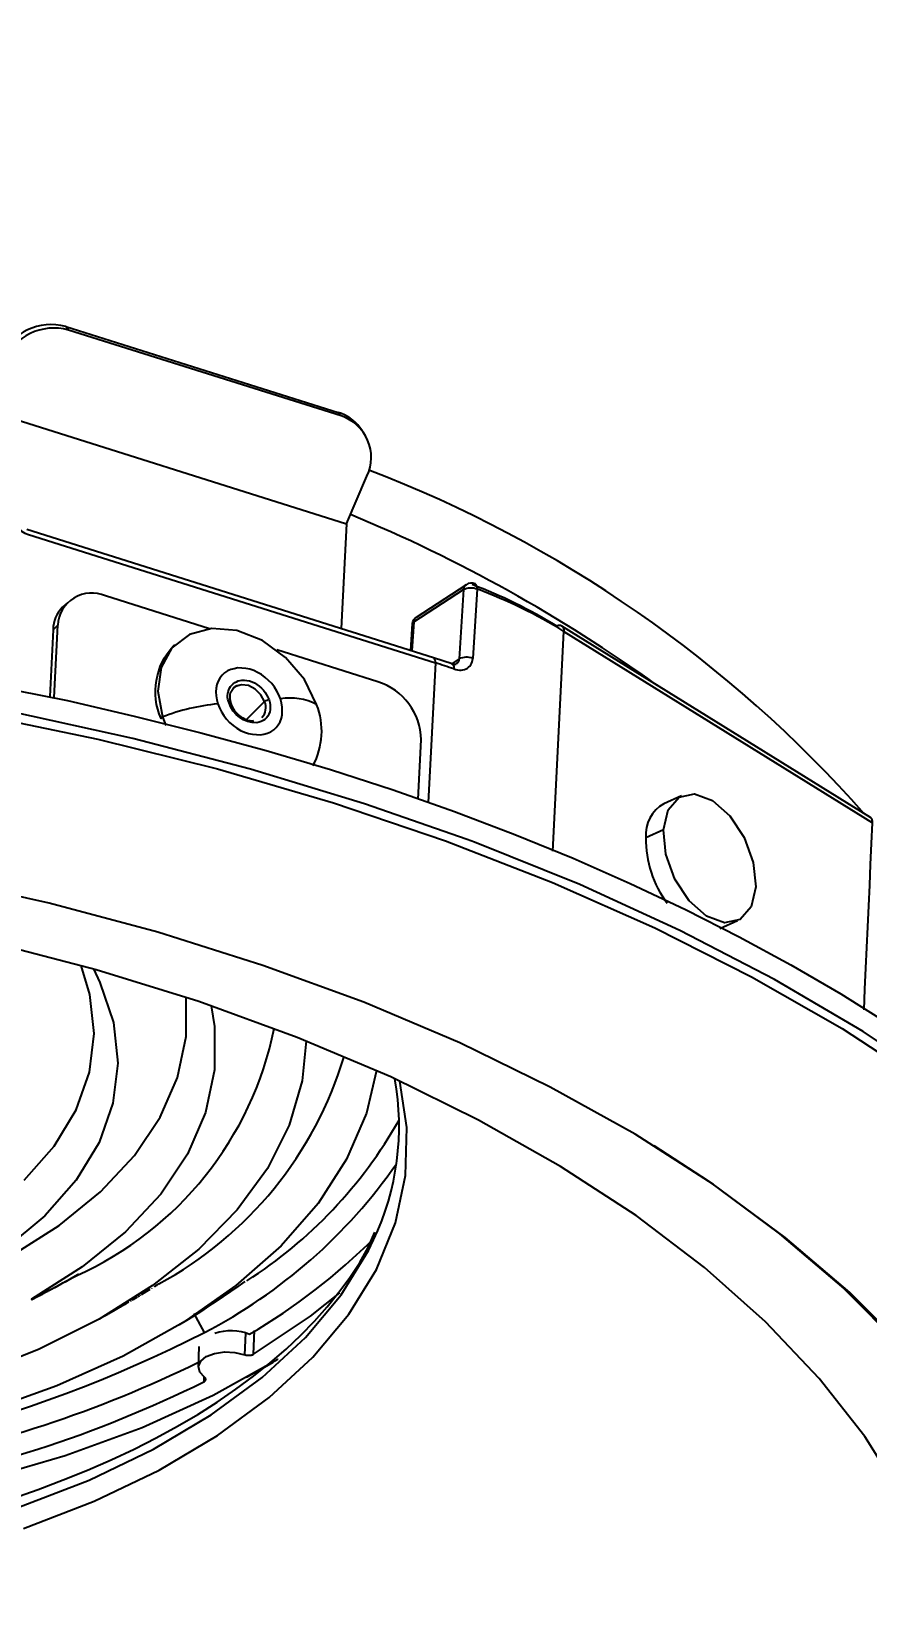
# Model space of a CAD drawing. Header units: millimetres. Extents: x 14 to 828, y 15 to 581.
# Drawn here: x 355.96 to 362.06, y 497.16 to 508.68 of the extents above; entities that cross this region are included whole.
import ezdxf

# ---------------------------------------------------------------- set-up
doc = ezdxf.new("R2010")
doc.units = ezdxf.units.MM
doc.header["$LTSCALE"] = 0.2
doc.layers.get('Defpoints').update_dxf_attribs({"color": 5})
doc.layers.add('1_シンボル', color=2, linetype='Continuous')
doc.layers.add('1_寸法', color=7, linetype='Continuous')
doc.styles.add('Dim', font='simplex.shx', dxfattribs={"width": 0.8, "bigfont": 'extfont2.shx'})
doc.dimstyles.new('1-1', dxfattribs={"dimtxt": 3, "dimasz": 0.75, "dimexe": 0, "dimexo": 1, "dimgap": 0.5, "dimtad": 1, "dimdec": 0, "dimtxsty": 'Dim', "dimblk": 'DOT', "dimcen": 2.5, "dimadec": 0, "dimazin": 0, "dimtfac": 1, "dimtdec": 0, "dimtix": 1, "dimtmove": 2, "dimatfit": 3, "dimldrblk": '引出', "dimfxl": 1, "dimlwd": -1, "dimlwe": -1, "dimarcsym": 0})

# ---------------------------------------------------------------- blocks, each defined once
blk = doc.blocks.new('_Dot')
at = {"color": 0, "linetype": 'ByBlock', "lineweight": -2}
blk.add_line((-0.5, 0), (-1, 0), dxfattribs=at)
at = {"color": 0, "linetype": 'ByBlock', "const_width": 0.5}
blk.add_lwpolyline([(-0.25, 0, 1), (0.25, 0, 1)], format="xyb", close=True, dxfattribs=at)
blk = doc.blocks.new('*D10')
at = {"layer": '1_寸法', "color": 0, "transparency": 16777216}
for p, q in [((354.64, 526.986), (382.632, 526.986)), ((382.632, 526.236), (382.632, 496.898)), ((366.579, 496.148), (382.632, 496.148))]:
    blk.add_line(p, q, dxfattribs=at)
at = {"layer": 'Defpoints', "color": 0, "transparency": 16777216}
for p in [(353.64, 526.986), (365.579, 496.148), (382.632, 496.148)]:
    blk.add_point(p, dxfattribs=at)
at = {"layer": '1_寸法', "color": 0, "transparency": 16777216, "xscale": 0.75, "yscale": 0.75, "zscale": 0.75}
for p, rotation in [((382.632, 526.986), 90), ((382.632, 496.148), 270)]:
    blk.add_blockref('_Dot', p, dxfattribs=dict(at, rotation=rotation))
at = {"layer": '1_寸法', "color": 0, "transparency": 16777216, "insert": (380.632, 511.567), "char_height": 3, "attachment_point": 5, "rotation": 90, "style": 'Dim'}
blk.add_mtext('118', dxfattribs=at)
blk = doc.blocks.new('引出')
at = {"color": 0, "linetype": 'ByBlock', "lineweight": -2}
for p, q in [((-3.864, 1.035), (0, 0)), ((0, 0), (-1, 0))]:
    blk.add_line(p, q, dxfattribs=at)

msp = doc.modelspace()

# ---------------------------------------------------------------- linework, layer by layer
at = {"layer": '1_シンボル', "color": 7}
for points in [[(356.23, 506.504), (356.21, 506.53), (358.2, 505.903), (358.22, 505.877), (356.23, 506.504, 0.37609), (355.754, 506.274), (355.605, 505.926), (355.57, 505.892), (355.564, 505.777)], [(356.21, 506.53, 0.37609), (355.734, 506.301)], [(355.754, 506.274), (355.734, 506.301), (355.585, 505.953), (355.605, 505.926), (358.259, 505.09), (358.409, 505.438, 0.455223), (358.22, 505.877)], [(358.378, 505.766), (358.358, 505.793, 0.15833), (358.2, 505.903)], [(355.867, 505.654, 0.326185), (355.827, 505.69), (355.811, 505.177, 0.318383), (355.937, 505.011), (358.909, 504.075), (358.857, 503.056)], [(362.042, 502.973, 0.120865), (358.424, 505.481)], [(360.526, 503.913, 0.057667), (358.288, 505.158)], [(357.26, 504.323), (356.499, 504.563, 0.525873), (356.151, 504.35), (356.116, 504.316), (356.092, 503.828)], [(358.745, 504.38), (358.744, 504.379), (358.743, 504.377), (358.742, 504.375), (358.742, 504.373), (358.741, 504.371), (358.741, 504.369), (358.74, 504.366), (358.74, 504.364), (358.74, 504.361, -0.121615), (358.752, 504.374), (359.114, 504.61, -0.220743), (359.215, 504.614, 0.297671), (359.2, 504.652, 0.240644), (359.133, 504.645)], [(358.745, 504.381, -0.130165), (358.771, 504.409), (359.133, 504.645, 0.239723), (359.114, 504.61), (359.082, 504.103), (359.029, 504.068)], [(359.832, 504.343, 0.252868), (359.796, 504.343, 0.046901), (359.177, 504.646)], [(362.041, 501.542), (362.047, 501.694), (362.054, 501.845), (362.061, 501.997), (362.068, 502.149), (362.075, 502.3), (362.082, 502.452), (362.089, 502.603), (362.096, 502.755), (362.103, 502.906, 0.275987), (362.087, 502.945), (359.832, 504.343, -0.275987), (359.848, 504.304, 0.046901), (359.215, 504.614), (359.182, 504.107)], [(356.221, 504.514), (356.186, 504.48, 0.192956), (356.116, 504.316)], [(358.771, 504.409, 0.239723), (358.752, 504.374), (358.737, 504.163)], [(357.319, 503.775, 0.067433), (356.916, 503.68), (356.905, 503.669, -0.297524), (356.995, 504.197), (357.007, 504.208)], [(358.784, 503.08), (358.805, 503.514, 0.322844), (358.49, 503.936), (357.751, 504.169)], [(359.044, 504.03, 0.007365), (358.909, 504.075, 0.2885), (358.896, 504.112)], [(359.03, 504.068), (359.035, 504.065), (359.04, 504.06), (359.043, 504.052), (359.044, 504.042), (359.044, 504.03), (359.058, 504.027), (359.072, 504.024), (359.085, 504.022), (359.098, 504.021), (359.11, 504.023), (359.122, 504.026), (359.133, 504.03), (359.143, 504.036), (359.152, 504.043), (359.161, 504.051), (359.168, 504.06), (359.173, 504.07), (359.177, 504.082), (359.18, 504.094), (359.182, 504.107, 0.220382), (359.082, 504.103), (359.081, 504.098), (359.08, 504.093), (359.078, 504.088), (359.076, 504.083), (359.074, 504.079), (359.071, 504.075), (359.068, 504.072), (359.064, 504.069), (359.061, 504.066)], [(357.403, 503.782, -0.519901), (357.496, 503.949), (357.514, 503.948), (357.533, 503.946), (357.551, 503.943), (357.57, 503.937), (357.588, 503.928), (357.606, 503.917), (357.623, 503.905), (357.639, 503.891), (357.653, 503.876), (357.666, 503.859), (357.676, 503.842), (357.686, 503.824), (357.694, 503.805), (357.699, 503.786), (357.702, 503.768), (357.703, 503.75), (357.702, 503.733), (357.699, 503.716), (357.693, 503.7), (357.685, 503.686), (357.676, 503.673), (357.664, 503.662), (357.651, 503.654), (357.636, 503.647), (357.621, 503.642), (357.604, 503.638, -0.331607), (357.403, 503.782), (357.406, 503.782), (357.41, 503.781), (357.412, 503.781), (357.414, 503.779), (357.415, 503.778)], [(357.694, 503.805, 0.151389), (357.662, 503.792), (357.635, 503.842), (357.594, 503.883), (357.543, 503.909), (357.492, 503.915), (357.448, 503.901), (357.432, 503.889), (357.427, 503.884)], [(357.412, 503.772, 0.24731), (357.415, 503.778)], [(357.642, 503.675, 0.295516), (357.662, 503.792), (357.529, 503.662)], [(358.015, 503.325, 0.221304), (358.042, 503.77, 0.166041), (357.778, 503.812)], [(360.708, 503.104), (360.579, 503.046, 0.303167), (360.447, 502.798, 0.164174), (360.602, 502.32)], [(357.272, 501.571), (357.296, 501.42), (357.296, 501.103), (357.23, 500.792), (357.099, 500.488), (356.903, 500.197), (356.645, 499.921), (356.33, 499.665), (355.959, 499.431), (355.985, 499.443), (356.011, 499.456), (356.037, 499.469), (356.062, 499.482), (356.088, 499.495), (356.113, 499.508), (356.139, 499.521), (356.164, 499.535), (356.189, 499.548), (356.214, 499.562), (356.239, 499.576), (356.265, 499.59), (356.29, 499.603, 0.241004), (357.732, 501.405)], [(356.89, 499.542, 0.197651), (358.243, 501.201)], [(354.163, 497.593), (354.152, 497.587), (354.143, 497.574), (354.136, 497.555), (354.13, 497.529), (354.128, 497.498), (354.736, 497.604), (355.318, 497.742), (355.867, 497.911), (356.379, 498.109), (356.849, 498.335), (357.272, 498.585), (357.644, 498.858), (357.961, 499.151), (358.22, 499.461), (358.42, 499.785), (358.458, 499.863, 0.157091), (358.613, 501.038)], [(357.533, 499.564, 0.121178), (358.644, 500.736)], [(352.971, 498.159), (352.973, 498.137, 0.115452), (357.222, 499.187, 0.122327), (358.625, 500.419)], [(345.628, 500.106), (345.822, 499.918), (346.219, 499.592), (346.671, 499.286), (347.174, 499.003), (347.724, 498.745), (348.314, 498.516), (348.94, 498.317), (349.595, 498.151), (350.274, 498.018), (350.969, 497.92), (351.674, 497.859), (352.382, 497.834), (353.087, 497.846), (353.781, 497.895, 0.019937), (354.731, 498.025), (354.734, 498.091), (354.736, 498.143), (354.698, 498.206), (354.696, 498.164), (354.715, 498.086), (354.731, 498.025, 0.073513), (357.218, 498.827)], [(357.299, 499.183, -0.170887), (357.552, 499.175, 0.064791), (358.464, 499.878)], [(346.111, 499.519, 0.040789), (347.058, 498.938), (347.605, 498.681), (348.192, 498.452), (348.813, 498.252), (349.463, 498.083), (350.136, 497.946), (350.826, 497.844), (351.527, 497.776), (352.232, 497.744), (352.936, 497.747), (353.631, 497.786), (354.311, 497.861), (354.971, 497.97), (355.604, 498.113), (356.204, 498.288), (356.767, 498.494), (357.286, 498.729), (357.758, 498.991), (357.761, 498.993)], [(354.712, 498.183), (354.725, 498.185), (354.869, 498.212, 0.069493), (357.179, 498.97)]]:
    msp.add_lwpolyline(points, format="xyb", dxfattribs=at)
for points in [[(359.031, 504.068), (358.896, 504.112), (355.925, 505.048)], [(358.259, 505.09), (358.221, 504.325)], [(339.317, 500.628), (339.759, 501.062), (340.258, 501.477), (340.812, 501.87), (341.419, 502.24), (342.075, 502.586), (342.778, 502.904), (343.523, 503.194), (344.308, 503.455), (345.129, 503.685), (345.981, 503.883), (346.861, 504.048), (347.765, 504.179), (348.688, 504.277), (349.625, 504.339), (350.573, 504.367), (351.526, 504.359), (352.481, 504.316), (353.432, 504.239), (354.376, 504.126), (355.307, 503.98), (356.221, 503.801)], [(356.124, 503.821), (356.151, 504.35)], [(358.042, 503.77), (357.952, 503.953), (357.815, 504.114), (357.646, 504.237), (357.46, 504.31), (357.277, 504.325), (357.113, 504.282), (356.985, 504.184), (356.905, 504.041), (356.881, 503.868), (356.916, 503.68), (356.94, 503.618)], [(358.74, 504.361), (358.727, 504.166)], [(359.767, 502.7), (359.848, 504.304), (362.103, 502.906)], [(362.635, 500.982), (362.035, 501.383), (361.387, 501.764), (360.696, 502.122), (359.964, 502.456), (359.195, 502.765), (359.141, 502.785), (358.391, 503.046), (357.558, 503.299), (356.698, 503.523), (355.816, 503.716), (354.915, 503.877), (354, 504.007), (353.074, 504.104), (352.143, 504.168), (351.21, 504.198), (350.279, 504.195), (349.356, 504.158), (348.443, 504.088), (347.546, 503.985), (346.667, 503.849), (345.812, 503.681), (344.985, 503.482), (344.188, 503.253)], [(344.671, 503.33), (345.493, 503.543), (346.344, 503.725), (347.221, 503.875), (348.118, 503.991), (349.033, 504.074), (349.96, 504.123), (350.896, 504.138), (351.836, 504.118), (352.776, 504.065), (353.711, 503.978), (354.637, 503.857), (355.549, 503.703), (356.444, 503.517), (357.317, 503.3), (358.165, 503.052), (358.982, 502.776), (359.766, 502.471), (360.512, 502.14), (361.218, 501.784), (361.88, 501.405), (362.494, 501.004)], [(359.031, 504.068), (359.035, 504.067), (359.04, 504.065), (359.044, 504.065), (359.048, 504.064), (359.051, 504.064), (359.054, 504.064), (359.057, 504.065), (359.059, 504.065), (359.061, 504.066)], [(357.472, 503.91), (357.466, 503.908), (357.46, 503.907), (357.454, 503.905), (357.449, 503.902), (357.444, 503.9), (357.439, 503.896), (357.435, 503.893), (357.432, 503.888), (357.429, 503.883), (357.424, 503.877), (357.419, 503.869), (357.414, 503.862), (357.411, 503.853), (357.408, 503.844), (357.407, 503.834), (357.407, 503.823), (357.408, 503.812), (357.409, 503.801), (357.412, 503.79), (357.415, 503.778), (357.42, 503.764), (357.427, 503.751), (357.434, 503.737), (357.443, 503.725), (357.454, 503.712), (357.465, 503.701), (357.477, 503.691), (357.489, 503.681), (357.502, 503.673), (357.516, 503.666), (357.53, 503.66), (357.544, 503.655), (357.557, 503.653), (357.57, 503.652), (357.582, 503.653)], [(356.221, 503.801), (356.71, 503.685), (357.195, 503.565), (357.674, 503.436), (358.142, 503.297), (358.601, 503.147), (359.05, 502.989), (359.489, 502.822), (359.917, 502.648), (360.333, 502.465), (360.737, 502.274), (361.128, 502.076), (361.507, 501.871), (361.872, 501.659), (362.22, 501.439), (362.551, 501.212), (362.867, 500.98), (363.177, 500.745)], [(360.576, 502.856), (360.61, 503.002), (360.69, 503.095), (360.803, 503.119), (360.934, 503.071), (361.061, 502.959), (361.165, 502.8), (361.231, 502.617), (361.249, 502.439), (361.215, 502.293), (361.135, 502.201), (361.021, 502.177), (360.891, 502.225), (360.764, 502.337), (360.659, 502.496), (360.593, 502.678), (360.576, 502.856), (360.447, 502.798)], [(362.356, 499.059), (361.938, 499.478), (361.465, 499.881), (360.941, 500.267), (360.368, 500.634), (359.749, 500.978), (359.087, 501.3), (358.386, 501.597), (357.65, 501.866), (356.882, 502.108), (356.087, 502.321), (355.269, 502.502)], [(361.117, 502.192), (360.988, 502.134)], [(362.318, 497.993), (362.046, 498.428), (361.713, 498.852), (361.322, 499.264), (360.875, 499.661), (360.375, 500.04), (359.823, 500.399), (359.225, 500.737), (358.583, 501.052), (357.9, 501.34), (357.182, 501.602), (356.432, 501.834), (355.655, 502.037)], [(356.411, 501.841), (356.459, 501.742), (356.557, 501.449), (356.589, 501.153), (356.553, 500.86), (356.452, 500.574), (356.285, 500.299), (356.056, 500.039), (355.767, 499.797)], [(355.905, 500.299), (356.125, 500.548), (356.285, 500.813), (356.383, 501.088), (356.417, 501.369), (356.386, 501.653), (356.321, 501.866)], [(355.807, 499.744), (356.161, 499.968), (356.464, 500.214), (356.711, 500.478), (356.899, 500.758), (357.025, 501.049), (357.088, 501.347), (357.089, 501.633)], [(357.966, 501.315), (357.936, 501.023), (357.841, 500.699), (357.683, 500.384), (357.462, 500.082), (357.182, 499.796), (356.844, 499.529), (356.454, 499.284), (356.015, 499.065), (355.532, 498.872), (355.011, 498.709), (354.457, 498.577), (353.875, 498.478), (353.274, 498.412), (352.658, 498.381), (352.035, 498.385), (351.412, 498.423), (350.796, 498.496), (350.193, 498.602), (349.609, 498.74), (349.052, 498.909), (348.528, 499.108), (348.041, 499.333), (348.196, 499.624)], [(358.479, 501.098), (358.405, 500.788), (358.261, 500.453), (358.052, 500.129), (357.782, 499.82), (357.452, 499.529), (357.066, 499.26), (356.629, 499.015), (356.144, 498.797), (355.616, 498.607), (355.052, 498.448), (354.456, 498.322), (353.835, 498.229), (353.196, 498.171), (352.544, 498.148), (351.887, 498.161), (351.231, 498.209), (350.583, 498.291), (349.95, 498.408), (349.338, 498.558), (348.753, 498.739), (348.202, 498.949), (347.69, 499.187), (347.831, 499.444)], [(355.9, 497.755), (356.417, 497.955), (356.891, 498.182), (357.318, 498.435), (357.694, 498.711), (358.014, 499.007), (358.276, 499.32), (358.478, 499.647), (358.617, 499.986), (358.691, 500.332), (358.701, 500.683), (358.65, 501.021)], [(360.505, 500.551), (360.902, 500.293), (361.424, 499.908), (361.894, 499.507), (362.31, 499.09)], [(355.819, 497.976), (356.007, 498.041), (356.191, 498.11), (356.369, 498.182), (356.542, 498.257), (356.709, 498.335), (356.87, 498.417), (357.025, 498.502), (357.174, 498.589), (357.316, 498.679), (357.452, 498.772), (357.581, 498.867), (357.703, 498.965), (357.819, 499.064), (357.927, 499.166), (358.027, 499.269), (358.119, 499.374), (358.205, 499.48), (358.284, 499.588), (358.357, 499.697), (358.418, 499.807), (358.466, 499.918)], [(356.301, 499.61), (356.244, 499.578)], [(356.304, 499.612), (356.302, 499.611), (356.301, 499.61), (356.299, 499.609), (356.297, 499.608), (356.295, 499.607), (356.293, 499.606), (356.291, 499.605), (356.29, 499.603), (356.288, 499.602), (356.286, 499.601), (356.284, 499.6), (356.282, 499.599), (356.281, 499.598), (356.279, 499.597), (356.277, 499.596), (356.275, 499.595), (356.273, 499.594), (356.272, 499.593), (356.27, 499.592), (356.268, 499.591), (356.266, 499.59), (356.264, 499.589), (356.263, 499.588), (356.261, 499.587), (356.259, 499.586), (356.257, 499.585), (356.255, 499.584)], [(356.094, 499.496), (356.092, 499.495), (356.091, 499.494), (356.089, 499.494), (356.088, 499.493), (356.086, 499.492), (356.085, 499.491), (356.083, 499.49), (356.082, 499.49), (356.08, 499.489), (356.079, 499.488), (356.078, 499.487), (356.076, 499.487), (356.075, 499.486), (356.073, 499.485), (356.072, 499.484), (356.07, 499.484), (356.069, 499.483), (356.067, 499.482), (356.066, 499.481), (356.064, 499.48), (356.063, 499.48), (356.061, 499.479), (356.062, 499.479), (356.063, 499.48), (356.062, 499.479), (356.06, 499.478), (356.058, 499.477), (356.057, 499.476), (356.056, 499.476), (356.055, 499.475), (356.054, 499.475), (356.052, 499.474), (356.051, 499.473), (356.049, 499.472), (356.048, 499.472)], [(356.098, 499.498), (356.097, 499.498), (356.096, 499.497), (356.095, 499.496), (356.093, 499.496), (356.092, 499.495), (356.091, 499.495)], [(356.13, 499.516), (356.129, 499.515), (356.128, 499.515), (356.127, 499.514), (356.126, 499.514), (356.125, 499.513), (356.124, 499.512), (356.123, 499.512), (356.122, 499.511), (356.121, 499.511), (356.12, 499.51), (356.119, 499.51), (356.118, 499.509), (356.118, 499.509), (356.117, 499.508), (356.116, 499.508), (356.115, 499.507), (356.114, 499.507), (356.113, 499.506), (356.112, 499.506), (356.111, 499.505), (356.11, 499.505), (356.109, 499.504), (356.108, 499.504), (356.107, 499.503), (356.106, 499.503), (356.105, 499.502), (356.104, 499.502), (356.103, 499.501), (356.102, 499.501), (356.101, 499.5), (356.1, 499.499), (356.099, 499.499), (356.098, 499.498), (356.097, 499.498), (356.096, 499.497), (356.095, 499.497), (356.094, 499.496), (356.093, 499.496), (356.092, 499.495)], [(356.165, 499.535), (356.163, 499.534), (356.162, 499.533), (356.16, 499.532), (356.158, 499.531), (356.157, 499.53), (356.155, 499.529), (356.154, 499.528), (356.152, 499.527), (356.15, 499.527), (356.149, 499.526), (356.147, 499.525), (356.146, 499.524), (356.144, 499.523), (356.143, 499.522), (356.141, 499.522), (356.14, 499.521), (356.138, 499.52), (356.137, 499.519), (356.135, 499.518), (356.134, 499.518), (356.132, 499.517), (356.131, 499.516), (356.129, 499.515), (356.128, 499.514), (356.126, 499.514), (356.125, 499.513), (356.123, 499.512), (356.122, 499.511), (356.12, 499.51), (356.119, 499.51), (356.117, 499.509), (356.116, 499.508), (356.114, 499.507), (356.113, 499.506), (356.111, 499.505), (356.11, 499.505), (356.108, 499.504), (356.106, 499.503), (356.105, 499.502)], [(356.138, 499.52), (356.136, 499.519), (356.135, 499.518), (356.134, 499.517), (356.132, 499.517), (356.131, 499.516), (356.13, 499.515), (356.128, 499.515), (356.127, 499.514), (356.125, 499.513), (356.124, 499.512), (356.123, 499.512), (356.121, 499.511), (356.12, 499.51), (356.119, 499.51), (356.118, 499.509), (356.116, 499.508), (356.115, 499.507), (356.114, 499.507), (356.112, 499.506), (356.111, 499.505), (356.11, 499.505), (356.108, 499.504), (356.107, 499.503)], [(356.181, 499.543), (356.179, 499.542), (356.177, 499.541), (356.176, 499.54), (356.174, 499.54), (356.172, 499.539), (356.171, 499.538), (356.169, 499.537), (356.168, 499.536), (356.166, 499.535), (356.164, 499.534), (356.163, 499.533), (356.161, 499.533), (356.16, 499.532), (356.158, 499.531), (356.157, 499.53), (356.155, 499.529), (356.154, 499.528), (356.152, 499.528), (356.151, 499.527), (356.149, 499.526), (356.148, 499.525), (356.146, 499.524), (356.145, 499.523), (356.143, 499.523), (356.142, 499.522), (356.14, 499.521), (356.139, 499.52), (356.137, 499.519), (356.136, 499.519), (356.134, 499.518), (356.133, 499.517), (356.131, 499.516), (356.13, 499.515), (356.128, 499.514), (356.126, 499.514), (356.125, 499.513), (356.123, 499.512), (356.122, 499.511), (356.12, 499.51)], [(356.15, 499.526), (356.148, 499.525), (356.147, 499.525), (356.146, 499.524), (356.145, 499.523), (356.143, 499.523), (356.142, 499.522), (356.141, 499.521), (356.14, 499.521), (356.138, 499.52), (356.137, 499.519), (356.136, 499.519), (356.135, 499.518), (356.134, 499.517), (356.132, 499.517), (356.131, 499.516), (356.13, 499.516), (356.129, 499.515), (356.128, 499.514), (356.126, 499.514), (356.125, 499.513), (356.124, 499.512), (356.123, 499.512), (356.122, 499.511)], [(356.188, 499.547), (356.186, 499.546), (356.185, 499.546), (356.184, 499.545), (356.183, 499.545), (356.182, 499.544), (356.182, 499.544), (356.181, 499.543), (356.18, 499.542), (356.179, 499.542), (356.178, 499.541), (356.177, 499.541), (356.176, 499.54), (356.175, 499.54), (356.174, 499.539), (356.173, 499.539), (356.172, 499.538), (356.171, 499.538), (356.17, 499.537), (356.169, 499.537), (356.169, 499.536), (356.168, 499.536), (356.167, 499.535), (356.166, 499.535), (356.165, 499.534), (356.164, 499.534), (356.163, 499.533), (356.162, 499.533), (356.161, 499.532), (356.16, 499.532), (356.159, 499.531), (356.158, 499.531), (356.157, 499.53), (356.156, 499.53), (356.155, 499.529), (356.153, 499.528)], [(356.199, 499.553), (356.197, 499.552), (356.196, 499.552), (356.196, 499.551), (356.195, 499.551), (356.193, 499.55), (356.192, 499.549), (356.191, 499.549), (356.19, 499.548), (356.189, 499.548), (356.188, 499.547), (356.187, 499.546)], [(356.227, 499.569), (356.226, 499.568), (356.225, 499.567), (356.223, 499.566), (356.221, 499.565), (356.22, 499.564), (356.218, 499.564), (356.216, 499.563), (356.215, 499.562), (356.213, 499.561), (356.212, 499.56), (356.21, 499.559), (356.208, 499.558), (356.207, 499.557), (356.205, 499.556), (356.203, 499.556), (356.202, 499.555), (356.2, 499.554), (356.198, 499.553), (356.197, 499.552), (356.197, 499.552), (356.195, 499.551)], [(356.259, 499.586), (356.257, 499.585), (356.255, 499.584), (356.254, 499.584), (356.253, 499.583), (356.251, 499.582), (356.25, 499.581), (356.249, 499.581), (356.247, 499.58), (356.246, 499.579), (356.244, 499.578), (356.242, 499.577), (356.241, 499.576), (356.239, 499.575), (356.238, 499.574), (356.236, 499.574), (356.234, 499.573), (356.233, 499.572), (356.231, 499.571), (356.229, 499.57), (356.228, 499.569), (356.226, 499.568), (356.225, 499.567), (356.223, 499.566), (356.221, 499.565), (356.22, 499.564), (356.218, 499.564), (356.216, 499.563), (356.215, 499.562), (356.213, 499.561), (356.211, 499.56), (356.21, 499.559), (356.208, 499.558), (356.206, 499.557), (356.204, 499.556)], [(356.266, 499.59), (356.268, 499.591), (356.267, 499.591), (356.266, 499.59), (356.264, 499.589), (356.262, 499.588), (356.261, 499.587), (356.258, 499.586), (356.256, 499.585), (356.254, 499.584), (356.252, 499.582), (356.25, 499.581), (356.248, 499.58), (356.245, 499.579), (356.244, 499.578), (356.245, 499.579), (356.246, 499.579), (356.248, 499.58), (356.249, 499.581), (356.25, 499.581)], [(356.8, 499.487), (356.77, 499.469)], [(356.802, 499.488), (356.826, 499.503)], [(356.809, 499.493), (356.811, 499.494)], [(356.837, 499.509), (356.838, 499.51)], [(356.89, 499.542), (356.888, 499.541), (356.886, 499.54), (356.885, 499.539), (356.883, 499.538), (356.881, 499.537), (356.88, 499.536), (356.878, 499.535), (356.876, 499.534), (356.875, 499.533), (356.873, 499.532), (356.871, 499.531), (356.87, 499.53), (356.868, 499.529), (356.867, 499.528), (356.865, 499.527), (356.863, 499.526), (356.862, 499.524), (356.86, 499.523), (356.861, 499.524), (356.862, 499.525), (356.863, 499.525), (356.864, 499.526), (356.865, 499.527), (356.866, 499.527), (356.868, 499.528), (356.869, 499.529), (356.87, 499.53), (356.872, 499.531), (356.873, 499.532), (356.874, 499.532), (356.876, 499.533), (356.878, 499.534), (356.879, 499.535)], [(357.518, 499.56), (357.465, 499.523), (357.412, 499.486), (357.359, 499.45), (357.306, 499.414), (357.253, 499.378), (357.2, 499.343), (357.146, 499.309), (357.091, 499.275), (357.037, 499.243)], [(355.988, 499.44), (355.987, 499.44), (355.986, 499.439), (355.985, 499.439), (355.984, 499.438), (355.983, 499.438), (355.982, 499.437), (355.981, 499.437), (355.98, 499.436), (355.979, 499.436), (355.978, 499.435), (355.977, 499.435), (355.976, 499.434), (355.976, 499.434), (355.975, 499.433), (355.974, 499.433), (355.973, 499.432), (355.972, 499.432), (355.971, 499.431), (355.97, 499.431), (355.969, 499.43), (355.968, 499.43), (355.967, 499.429), (355.966, 499.429), (355.965, 499.429), (355.965, 499.428), (355.964, 499.428), (355.963, 499.427), (355.962, 499.427), (355.961, 499.426), (355.96, 499.426), (355.959, 499.425)], [(355.995, 499.444), (355.993, 499.443), (355.992, 499.442), (355.99, 499.441), (355.988, 499.44), (355.987, 499.44), (355.985, 499.439), (355.984, 499.438), (355.982, 499.437), (355.98, 499.436), (355.979, 499.435), (355.977, 499.435), (355.975, 499.434), (355.974, 499.433), (355.972, 499.432), (355.97, 499.431), (355.969, 499.43), (355.967, 499.429), (355.965, 499.428), (355.964, 499.428), (355.962, 499.427)], [(356.029, 499.462), (356.027, 499.461), (356.025, 499.459), (356.022, 499.458), (356.02, 499.457), (356.018, 499.456), (356.016, 499.455), (356.014, 499.454), (356.012, 499.453), (356.009, 499.451), (356.007, 499.45), (356.005, 499.449), (356.003, 499.448), (356.001, 499.447), (355.999, 499.446), (355.997, 499.445), (355.994, 499.444), (355.992, 499.442), (355.99, 499.441), (355.988, 499.44), (355.986, 499.439), (355.984, 499.438), (355.981, 499.437), (355.979, 499.436), (355.977, 499.435), (355.975, 499.433)], [(356.014, 499.454), (356.012, 499.453), (355.997, 499.445), (355.991, 499.442)], [(356.044, 499.469), (356.042, 499.468), (356.041, 499.468), (356.04, 499.467), (356.039, 499.467), (356.038, 499.466), (356.037, 499.466), (356.036, 499.465), (356.035, 499.465), (356.034, 499.464), (356.033, 499.464), (356.032, 499.463), (356.031, 499.463), (356.03, 499.462), (356.03, 499.462), (356.029, 499.462), (356.028, 499.461), (356.027, 499.461), (356.026, 499.46), (356.025, 499.46), (356.024, 499.459), (356.023, 499.459), (356.022, 499.458), (356.022, 499.458), (356.021, 499.457), (356.02, 499.457), (356.019, 499.456), (356.018, 499.456), (356.017, 499.455), (356.016, 499.455), (356.015, 499.454), (356.014, 499.454), (356.013, 499.453), (356.012, 499.453), (356.012, 499.453), (356.011, 499.452), (356.01, 499.451), (356.008, 499.451)], [(356.051, 499.473), (356.05, 499.473), (356.049, 499.472), (356.047, 499.471), (356.046, 499.471), (356.045, 499.47), (356.043, 499.469), (356.042, 499.469), (356.041, 499.468), (356.039, 499.467), (356.038, 499.467), (356.037, 499.466), (356.036, 499.465), (356.035, 499.465), (356.033, 499.464), (356.032, 499.463), (356.031, 499.463), (356.03, 499.462), (356.028, 499.461), (356.027, 499.461), (356.026, 499.46), (356.025, 499.459), (356.023, 499.459), (356.022, 499.458), (356.021, 499.457), (356.019, 499.457), (356.018, 499.456), (356.017, 499.455), (356.018, 499.456), (356.019, 499.456), (356.02, 499.457), (356.021, 499.458), (356.022, 499.458), (356.024, 499.459), (356.025, 499.46), (356.026, 499.46), (356.028, 499.461), (356.029, 499.462), (356.031, 499.463), (356.032, 499.464), (356.034, 499.464), (356.036, 499.465), (356.037, 499.466)], [(356.618, 499.378), (356.616, 499.377), (356.614, 499.376), (356.613, 499.375), (356.611, 499.374), (356.609, 499.373), (356.608, 499.372), (356.606, 499.372), (356.605, 499.371), (356.603, 499.37), (356.602, 499.369), (356.6, 499.368), (356.599, 499.367), (356.597, 499.366), (356.595, 499.365), (356.594, 499.364), (356.592, 499.363), (356.59, 499.362), (356.589, 499.361), (356.588, 499.361), (356.586, 499.36)], [(356.632, 499.387), (356.631, 499.386), (356.63, 499.385), (356.629, 499.385), (356.627, 499.384), (356.626, 499.383), (356.625, 499.382), (356.624, 499.382)], [(356.66, 499.403), (356.658, 499.402), (356.656, 499.401), (356.655, 499.4), (356.653, 499.399), (356.652, 499.398), (356.651, 499.397), (356.649, 499.397), (356.648, 499.396), (356.646, 499.395), (356.645, 499.394), (356.643, 499.393), (356.642, 499.392), (356.64, 499.391), (356.639, 499.391), (356.637, 499.39), (356.636, 499.389), (356.634, 499.388), (356.633, 499.387), (356.631, 499.386), (356.63, 499.385)], [(356.669, 499.409), (356.668, 499.408), (356.667, 499.407), (356.665, 499.406), (356.664, 499.405), (356.662, 499.404), (356.66, 499.403), (356.659, 499.402), (356.657, 499.401), (356.656, 499.4), (356.654, 499.4), (356.653, 499.399), (356.651, 499.398), (356.65, 499.397), (356.648, 499.396), (356.647, 499.395), (356.645, 499.394), (356.643, 499.393), (356.642, 499.392), (356.64, 499.391), (356.639, 499.39)], [(356.688, 499.42), (356.68, 499.415)], [(356.703, 499.428), (356.693, 499.423)], [(356.73, 499.445), (356.698, 499.426)], [(356.746, 499.454), (356.735, 499.448)], [(356.756, 499.46), (356.749, 499.456)], [(356.792, 499.482), (356.759, 499.462)], [(357.581, 499.028), (357.998, 499.307), (358.211, 499.475)], [(356.498, 499.309), (356.496, 499.308), (356.495, 499.307), (356.493, 499.307), (356.492, 499.306), (356.491, 499.305), (356.489, 499.304), (356.488, 499.303), (356.487, 499.303), (356.485, 499.302), (356.484, 499.301), (356.483, 499.3), (356.481, 499.3), (356.48, 499.299), (356.479, 499.298), (356.477, 499.298), (356.476, 499.297), (356.475, 499.296), (356.473, 499.295), (356.472, 499.295), (356.471, 499.294), (356.469, 499.293), (356.468, 499.292), (356.467, 499.291), (356.465, 499.291), (356.464, 499.29)], [(356.502, 499.311), (356.5, 499.31), (356.499, 499.31), (356.498, 499.309), (356.497, 499.308), (356.496, 499.308), (356.494, 499.307), (356.493, 499.307)], [(356.532, 499.329), (356.53, 499.328), (356.529, 499.327), (356.528, 499.327), (356.528, 499.326), (356.527, 499.326), (356.526, 499.325), (356.525, 499.325), (356.524, 499.324), (356.522, 499.323), (356.521, 499.322), (356.519, 499.321), (356.517, 499.32), (356.516, 499.319), (356.514, 499.318), (356.512, 499.317), (356.511, 499.316), (356.509, 499.315), (356.507, 499.314), (356.506, 499.314), (356.505, 499.313), (356.504, 499.313), (356.504, 499.312), (356.503, 499.312), (356.502, 499.311), (356.5, 499.31)], [(356.545, 499.336), (356.544, 499.336), (356.543, 499.335), (356.542, 499.334), (356.54, 499.333), (356.539, 499.333), (356.538, 499.332), (356.538, 499.332), (356.536, 499.331), (356.535, 499.331), (356.534, 499.33), (356.533, 499.329), (356.532, 499.328), (356.53, 499.328)], [(356.575, 499.353), (356.573, 499.352), (356.572, 499.352), (356.572, 499.351), (356.571, 499.351), (356.57, 499.35), (356.569, 499.35), (356.568, 499.349), (356.567, 499.349), (356.566, 499.348), (356.565, 499.348), (356.564, 499.347), (356.563, 499.347), (356.563, 499.346), (356.562, 499.346), (356.561, 499.345), (356.559, 499.344), (356.557, 499.343), (356.557, 499.343), (356.556, 499.342), (356.555, 499.342), (356.554, 499.341), (356.553, 499.341), (356.552, 499.34), (356.551, 499.34), (356.55, 499.339), (356.549, 499.339), (356.548, 499.338), (356.548, 499.338), (356.547, 499.337), (356.546, 499.336), (356.544, 499.335)], [(356.589, 499.361), (356.587, 499.36), (356.586, 499.36), (356.584, 499.359), (356.583, 499.358), (356.582, 499.358), (356.581, 499.357), (356.58, 499.356), (356.579, 499.356), (356.578, 499.355), (356.577, 499.354), (356.575, 499.353), (356.574, 499.353)], [(357.222, 499.187), (357.147, 499.326)], [(357.219, 498.865), (357.218, 498.827), (357.222, 498.829), (357.225, 498.831), (357.227, 498.833), (357.23, 498.836), (357.231, 498.838), (357.232, 498.841), (357.232, 498.844), (357.232, 498.847), (357.231, 498.85), (357.23, 498.853), (357.228, 498.855), (357.225, 498.858), (357.223, 498.861), (357.188, 498.898), (357.179, 498.939), (357.195, 498.978), (357.236, 499.011), (357.296, 499.034), (357.369, 499.045), (357.445, 499.041), (357.517, 499.024), (357.524, 499.183)], [(357.517, 499.024), (357.522, 499.023), (357.527, 499.022), (357.532, 499.021), (357.537, 499.02), (357.543, 499.02), (357.548, 499.02), (357.553, 499.02), (357.559, 499.021), (357.564, 499.021), (357.568, 499.023), (357.573, 499.024), (357.577, 499.026), (357.581, 499.028), (357.588, 499.201)], [(357.178, 498.935), (357.183, 499.084)], [(357.724, 498.968), (357.593, 498.893)], [(357.591, 498.892), (357.53, 498.858)]]:
    msp.add_lwpolyline(points, dxfattribs=at)
msp.add_lwpolyline([(357.778, 503.812), (357.765, 503.841), (357.751, 503.869), (357.734, 503.897), (357.714, 503.923), (357.691, 503.947), (357.666, 503.969), (357.639, 503.989), (357.611, 504.005), (357.582, 504.019), (357.553, 504.028), (357.524, 504.033), (357.495, 504.036), (357.466, 504.038), (357.44, 504.032), (357.414, 504.025), (357.39, 504.016), (357.369, 504.002), (357.351, 503.984), (357.335, 503.964), (357.322, 503.942), (357.313, 503.917), (357.307, 503.891), (357.305, 503.863), (357.308, 503.834), (357.313, 503.805), (357.319, 503.775), (357.332, 503.746), (357.346, 503.717), (357.363, 503.69), (357.383, 503.664), (357.406, 503.64), (357.431, 503.618), (357.458, 503.598), (357.486, 503.581), (357.515, 503.568), (357.544, 503.559), (357.573, 503.553), (357.602, 503.551), (357.631, 503.549), (357.657, 503.554), (357.683, 503.561), (357.707, 503.571), (357.728, 503.585), (357.746, 503.602), (357.762, 503.622), (357.775, 503.645), (357.784, 503.67), (357.79, 503.696), (357.791, 503.724), (357.789, 503.752), (357.784, 503.782)], close=True, dxfattribs=at)

# ---------------------------------------------------------------- dimensions: what is measured, and where the dimension line sits
at = {"layer": '1_寸法'}
dim = msp.add_linear_dim(base=(382.632, 496.148), p1=(353.64, 526.986), p2=(365.579, 496.148), angle=90, text='118', dimstyle='1-1', dxfattribs=at)
dim.commit()
dim.dimension.update_dxf_attribs({"geometry": '*D10', "text_midpoint": (380.632, 511.567)})

doc.saveas('drawing.dxf')
